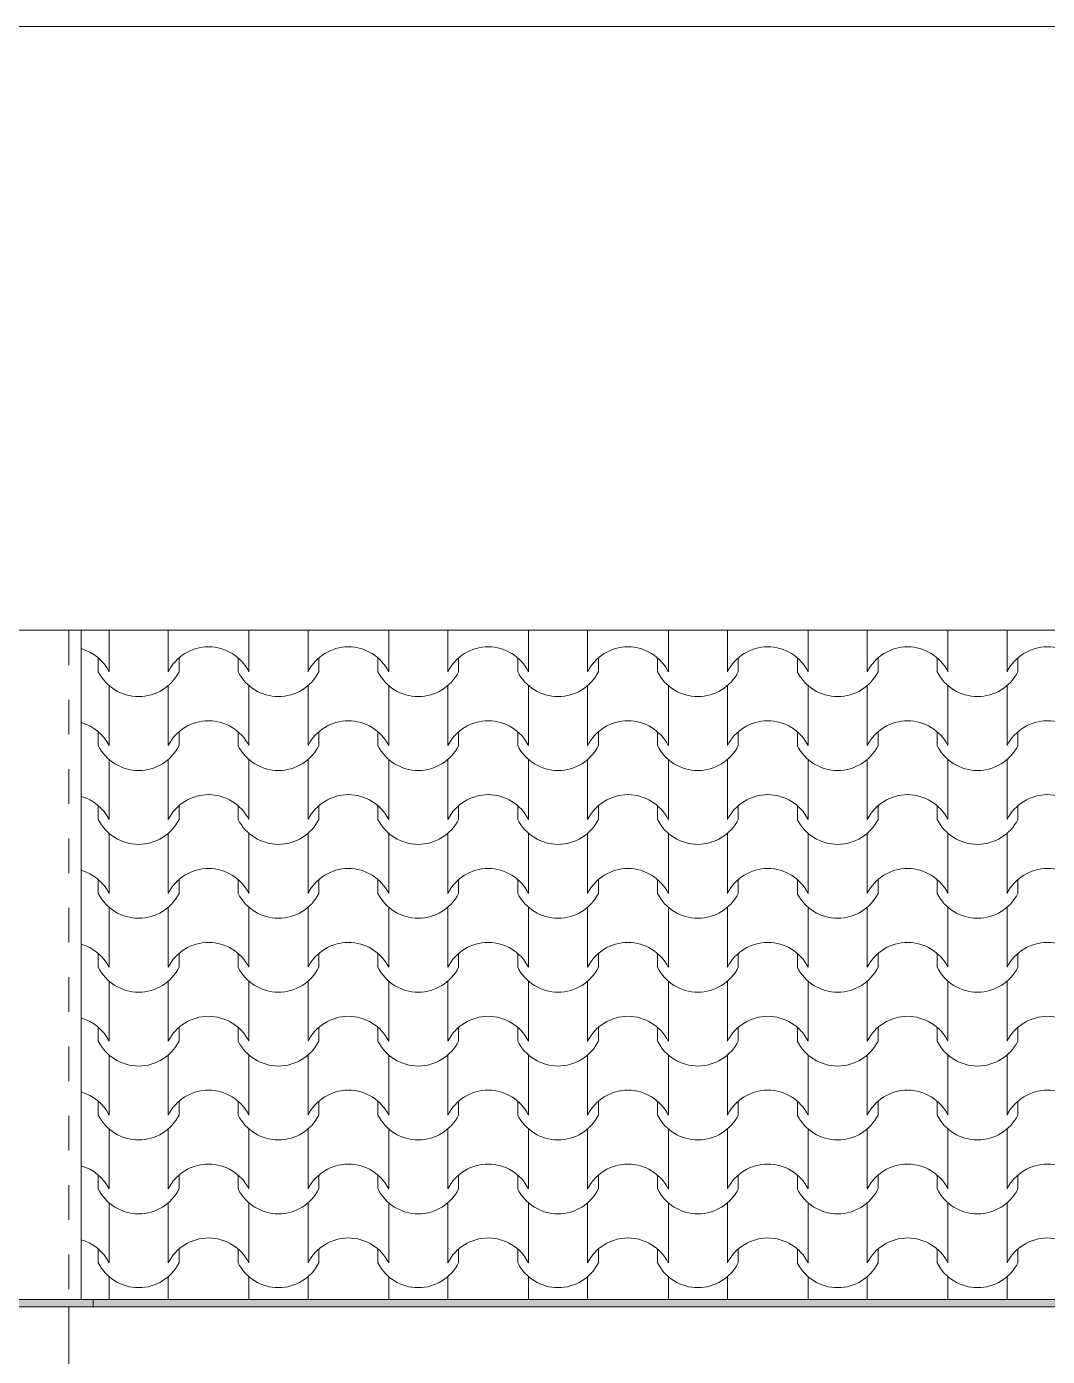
# Model space of a CAD drawing. Header units: feet. Extents: x 2791058 to 2855058, y -67651 to -18651.
# Drawn here: x 2820009 to 2824163, y -24063 to -18651 of the extents above; entities that cross this region are included whole.
import ezdxf

# ---------------------------------------------------------------- set-up
doc = ezdxf.new("R2010")
doc.units = ezdxf.units.FT
doc.header["$MEASUREMENT"] = 0
doc.linetypes.add('Dashed', pattern=[282.222223, 141.111112, -141.111112])
doc.layers.add('Shell - Roof_Pen_No__21', color=7, linetype='Continuous', lineweight=0)
doc.layers.add('Structural - Bearing_Pen_No__1', color=7, linetype='Continuous', lineweight=0)
doc.layers.add('Structural - Bearing_Pen_No__61', color=7, linetype='Continuous', lineweight=0, true_color=0x6a6a6a)
doc.layers.add('Structural - Bearing_Pen_No__62', color=7, linetype='Continuous', lineweight=0, true_color=0xaaaaaa)

# ---------------------------------------------------------------- blocks, each defined once
blk = doc.blocks.new('*X4', base_point=(2247653.8, -76425))
at = {"layer": 'Structural - Bearing_Pen_No__62', "color": 253, "linetype": 'Continuous', "lineweight": 0, "true_color": 0xaaaaaa}
for p, q in [((2820345, -21108), (2820345, -21154.4)), ((2820345, -21154.4), (2820345, -21276.4)), ((2820585.4, -21108), (2820585.4, -21154.4)), ((2820585.4, -21154.4), (2820585.4, -21276.4)), ((2820913.9, -21108), (2820913.9, -21154.4)), ((2820913.9, -21154.4), (2820913.9, -21276.4)), ((2821154.4, -21108), (2821154.4, -21154.4)), ((2821154.4, -21154.4), (2821154.4, -21276.4)), ((2821482.9, -21108), (2821482.9, -21154.4)), ((2821482.9, -21154.4), (2821482.9, -21276.4)), ((2821723.4, -21108), (2821723.4, -21154.4)), ((2821723.4, -21154.4), (2821723.4, -21276.4)), ((2822051.9, -21108), (2822051.9, -21154.4)), ((2822051.9, -21154.4), (2822051.9, -21276.4)), ((2822292.3, -21108), (2822292.3, -21154.4)), ((2822292.3, -21154.4), (2822292.3, -21276.4)), ((2822620.8, -21108), (2822620.8, -21154.4)), ((2822620.8, -21154.4), (2822620.8, -21276.4)), ((2822861.3, -21108), (2822861.3, -21154.4)), ((2822861.3, -21154.4), (2822861.3, -21276.4)), ((2823189.8, -21108), (2823189.8, -21154.4)), ((2823189.8, -21154.4), (2823189.8, -21276.4)), ((2823430.2, -21108), (2823430.2, -21154.4)), ((2823430.2, -21154.4), (2823430.2, -21276.4)), ((2823758.7, -21108), (2823758.7, -21154.4)), ((2823758.7, -21154.4), (2823758.7, -21276.4)), ((2823999.2, -21108), (2823999.2, -21154.4)), ((2823999.2, -21154.4), (2823999.2, -21276.4)), ((2820301, -21220.3), (2820301, -21276.4)), ((2820629.5, -21220.3), (2820629.5, -21276.4)), ((2820869.9, -21220.3), (2820869.9, -21276.4)), ((2821198.4, -21220.3), (2821198.4, -21276.4)), ((2821438.9, -21220.3), (2821438.9, -21276.4)), ((2821767.4, -21220.3), (2821767.4, -21276.4)), ((2822007.8, -21220.3), (2822007.8, -21276.4)), ((2822336.3, -21220.3), (2822336.3, -21276.4)), ((2822576.8, -21220.3), (2822576.8, -21276.4)), ((2822905.3, -21220.3), (2822905.3, -21276.4)), ((2823145.8, -21220.3), (2823145.8, -21276.4)), ((2823474.3, -21220.3), (2823474.3, -21276.4)), ((2823714.7, -21220.3), (2823714.7, -21276.4)), ((2824043.2, -21220.3), (2824043.2, -21276.4)), ((2820345, -21333.2), (2820345, -21455.1)), ((2820585.4, -21333.2), (2820585.4, -21455.1)), ((2820913.9, -21333.2), (2820913.9, -21455.1)), ((2821154.4, -21333.2), (2821154.4, -21455.1)), ((2821482.9, -21333.2), (2821482.9, -21455.1)), ((2821723.4, -21333.2), (2821723.4, -21455.1)), ((2822051.9, -21333.2), (2822051.9, -21455.1)), ((2822292.3, -21333.2), (2822292.3, -21455.1)), ((2822620.8, -21333.2), (2822620.8, -21455.1)), ((2822861.3, -21333.2), (2822861.3, -21455.1)), ((2823189.8, -21333.2), (2823189.8, -21455.1)), ((2823430.2, -21333.2), (2823430.2, -21455.1)), ((2823758.7, -21333.2), (2823758.7, -21455.1)), ((2823999.2, -21333.2), (2823999.2, -21455.1)), ((2820345, -21455.1), (2820345, -21577.1)), ((2820585.4, -21455.1), (2820585.4, -21577.1)), ((2820913.9, -21455.1), (2820913.9, -21577.1)), ((2821154.4, -21455.1), (2821154.4, -21577.1)), ((2821482.9, -21455.1), (2821482.9, -21577.1)), ((2821723.4, -21455.1), (2821723.4, -21577.1)), ((2822051.9, -21455.1), (2822051.9, -21577.1)), ((2822292.3, -21455.1), (2822292.3, -21577.1)), ((2822620.8, -21455.1), (2822620.8, -21577.1)), ((2822861.3, -21455.1), (2822861.3, -21577.1)), ((2823189.8, -21455.1), (2823189.8, -21577.1)), ((2823430.2, -21455.1), (2823430.2, -21577.1)), ((2823758.7, -21455.1), (2823758.7, -21577.1)), ((2823999.2, -21455.1), (2823999.2, -21577.1)), ((2820301, -21521), (2820301, -21577.1)), ((2820629.5, -21521), (2820629.5, -21577.1)), ((2820869.9, -21521), (2820869.9, -21577.1)), ((2821198.4, -21521), (2821198.4, -21577.1)), ((2821438.9, -21521), (2821438.9, -21577.1)), ((2821767.4, -21521), (2821767.4, -21577.1)), ((2822007.8, -21521), (2822007.8, -21577.1)), ((2822336.3, -21521), (2822336.3, -21577.1)), ((2822576.8, -21521), (2822576.8, -21577.1)), ((2822905.3, -21521), (2822905.3, -21577.1)), ((2823145.8, -21521), (2823145.8, -21577.1)), ((2823474.3, -21521), (2823474.3, -21577.1)), ((2823714.7, -21521), (2823714.7, -21577.1)), ((2824043.2, -21521), (2824043.2, -21577.1)), ((2820345, -21633.9), (2820345, -21755.8)), ((2820585.4, -21633.9), (2820585.4, -21755.8)), ((2820913.9, -21633.9), (2820913.9, -21755.8)), ((2821154.4, -21633.9), (2821154.4, -21755.8)), ((2821482.9, -21633.9), (2821482.9, -21755.8)), ((2821723.4, -21633.9), (2821723.4, -21755.8)), ((2822051.9, -21633.9), (2822051.9, -21755.8)), ((2822292.3, -21633.9), (2822292.3, -21755.8)), ((2822620.8, -21633.9), (2822620.8, -21755.8)), ((2822861.3, -21633.9), (2822861.3, -21755.8)), ((2823189.8, -21633.9), (2823189.8, -21755.8)), ((2823430.2, -21633.9), (2823430.2, -21755.8)), ((2823758.7, -21633.9), (2823758.7, -21755.8)), ((2823999.2, -21633.9), (2823999.2, -21755.8)), ((2820345, -21755.8), (2820345, -21877.7)), ((2820585.4, -21755.8), (2820585.4, -21877.7)), ((2820913.9, -21755.8), (2820913.9, -21877.7)), ((2821154.4, -21755.8), (2821154.4, -21877.7)), ((2821482.9, -21755.8), (2821482.9, -21877.7)), ((2821723.4, -21755.8), (2821723.4, -21877.7)), ((2822051.9, -21755.8), (2822051.9, -21877.7)), ((2822292.3, -21755.8), (2822292.3, -21877.7)), ((2822620.8, -21755.8), (2822620.8, -21877.7)), ((2822861.3, -21755.8), (2822861.3, -21877.7)), ((2823189.8, -21755.8), (2823189.8, -21877.7)), ((2823430.2, -21755.8), (2823430.2, -21877.7)), ((2823758.7, -21755.8), (2823758.7, -21877.7)), ((2823999.2, -21755.8), (2823999.2, -21877.7)), ((2820301, -21821.7), (2820301, -21877.7)), ((2820629.5, -21821.7), (2820629.5, -21877.7)), ((2820869.9, -21821.7), (2820869.9, -21877.7)), ((2821198.4, -21821.7), (2821198.4, -21877.7)), ((2821438.9, -21821.7), (2821438.9, -21877.7)), ((2821767.4, -21821.7), (2821767.4, -21877.7)), ((2822007.8, -21821.7), (2822007.8, -21877.7)), ((2822336.3, -21821.7), (2822336.3, -21877.7)), ((2822576.8, -21821.7), (2822576.8, -21877.7)), ((2822905.3, -21821.7), (2822905.3, -21877.7)), ((2823145.8, -21821.7), (2823145.8, -21877.7)), ((2823474.3, -21821.7), (2823474.3, -21877.7)), ((2823714.7, -21821.7), (2823714.7, -21877.7)), ((2824043.2, -21821.7), (2824043.2, -21877.7)), ((2820345, -21934.5), (2820345, -22056.5)), ((2820585.4, -21934.5), (2820585.4, -22056.5)), ((2820913.9, -21934.5), (2820913.9, -22056.5)), ((2821154.4, -21934.5), (2821154.4, -22056.5)), ((2821482.9, -21934.5), (2821482.9, -22056.5)), ((2821723.4, -21934.5), (2821723.4, -22056.5)), ((2822051.9, -21934.5), (2822051.9, -22056.5)), ((2822292.3, -21934.5), (2822292.3, -22056.5)), ((2822620.8, -21934.5), (2822620.8, -22056.5)), ((2822861.3, -21934.5), (2822861.3, -22056.5)), ((2823189.8, -21934.5), (2823189.8, -22056.5)), ((2823430.2, -21934.5), (2823430.2, -22056.5)), ((2823758.7, -21934.5), (2823758.7, -22056.5)), ((2823999.2, -21934.5), (2823999.2, -22056.5)), ((2820345, -22056.5), (2820345, -22178.4)), ((2820585.4, -22056.5), (2820585.4, -22178.4)), ((2820913.9, -22056.5), (2820913.9, -22178.4)), ((2821154.4, -22056.5), (2821154.4, -22178.4)), ((2821482.9, -22056.5), (2821482.9, -22178.4)), ((2821723.4, -22056.5), (2821723.4, -22178.4)), ((2822051.9, -22056.5), (2822051.9, -22178.4)), ((2822292.3, -22056.5), (2822292.3, -22178.4)), ((2822620.8, -22056.5), (2822620.8, -22178.4)), ((2822861.3, -22056.5), (2822861.3, -22178.4)), ((2823189.8, -22056.5), (2823189.8, -22178.4)), ((2823430.2, -22056.5), (2823430.2, -22178.4)), ((2823758.7, -22056.5), (2823758.7, -22178.4)), ((2823999.2, -22056.5), (2823999.2, -22178.4)), ((2820301, -22122.3), (2820301, -22178.4)), ((2820629.5, -22122.3), (2820629.5, -22178.4)), ((2820869.9, -22122.3), (2820869.9, -22178.4)), ((2821198.4, -22122.3), (2821198.4, -22178.4)), ((2821438.9, -22122.3), (2821438.9, -22178.4)), ((2821767.4, -22122.3), (2821767.4, -22178.4)), ((2822007.8, -22122.3), (2822007.8, -22178.4)), ((2822336.3, -22122.3), (2822336.3, -22178.4)), ((2822576.8, -22122.3), (2822576.8, -22178.4)), ((2822905.3, -22122.3), (2822905.3, -22178.4)), ((2823145.8, -22122.3), (2823145.8, -22178.4)), ((2823474.3, -22122.3), (2823474.3, -22178.4)), ((2823714.7, -22122.3), (2823714.7, -22178.4)), ((2824043.2, -22122.3), (2824043.2, -22178.4)), ((2820345, -22235.2), (2820345, -22357.1)), ((2820585.4, -22235.2), (2820585.4, -22357.1)), ((2820913.9, -22235.2), (2820913.9, -22357.1)), ((2821154.4, -22235.2), (2821154.4, -22357.1)), ((2821482.9, -22235.2), (2821482.9, -22357.1)), ((2821723.4, -22235.2), (2821723.4, -22357.1)), ((2822051.9, -22235.2), (2822051.9, -22357.1)), ((2822292.3, -22235.2), (2822292.3, -22357.1)), ((2822620.8, -22235.2), (2822620.8, -22357.1)), ((2822861.3, -22235.2), (2822861.3, -22357.1)), ((2823189.8, -22235.2), (2823189.8, -22357.1)), ((2823430.2, -22235.2), (2823430.2, -22357.1)), ((2823758.7, -22235.2), (2823758.7, -22357.1)), ((2823999.2, -22235.2), (2823999.2, -22357.1)), ((2820345, -22357.1), (2820345, -22479.1)), ((2820585.4, -22357.1), (2820585.4, -22479.1)), ((2820913.9, -22357.1), (2820913.9, -22479.1)), ((2821154.4, -22357.1), (2821154.4, -22479.1)), ((2821482.9, -22357.1), (2821482.9, -22479.1)), ((2821723.4, -22357.1), (2821723.4, -22479.1)), ((2822051.9, -22357.1), (2822051.9, -22479.1)), ((2822292.3, -22357.1), (2822292.3, -22479.1)), ((2822620.8, -22357.1), (2822620.8, -22479.1)), ((2822861.3, -22357.1), (2822861.3, -22479.1)), ((2823189.8, -22357.1), (2823189.8, -22479.1)), ((2823430.2, -22357.1), (2823430.2, -22479.1)), ((2823758.7, -22357.1), (2823758.7, -22479.1)), ((2823999.2, -22357.1), (2823999.2, -22479.1)), ((2820301, -22423), (2820301, -22479.1)), ((2820629.5, -22423), (2820629.5, -22479.1)), ((2820869.9, -22423), (2820869.9, -22479.1)), ((2821198.4, -22423), (2821198.4, -22479.1)), ((2821438.9, -22423), (2821438.9, -22479.1)), ((2821767.4, -22423), (2821767.4, -22479.1)), ((2822007.8, -22423), (2822007.8, -22479.1)), ((2822336.3, -22423), (2822336.3, -22479.1)), ((2822576.8, -22423), (2822576.8, -22479.1)), ((2822905.3, -22423), (2822905.3, -22479.1)), ((2823145.8, -22423), (2823145.8, -22479.1)), ((2823474.3, -22423), (2823474.3, -22479.1)), ((2823714.7, -22423), (2823714.7, -22479.1)), ((2824043.2, -22423), (2824043.2, -22479.1)), ((2820345, -22535.9), (2820345, -22657.8)), ((2820585.4, -22535.9), (2820585.4, -22657.8)), ((2820913.9, -22535.9), (2820913.9, -22657.8)), ((2821154.4, -22535.9), (2821154.4, -22657.8)), ((2821482.9, -22535.9), (2821482.9, -22657.8)), ((2821723.4, -22535.9), (2821723.4, -22657.8)), ((2822051.9, -22535.9), (2822051.9, -22657.8)), ((2822292.3, -22535.9), (2822292.3, -22657.8)), ((2822620.8, -22535.9), (2822620.8, -22657.8)), ((2822861.3, -22535.9), (2822861.3, -22657.8)), ((2823189.8, -22535.9), (2823189.8, -22657.8)), ((2823430.2, -22535.9), (2823430.2, -22657.8)), ((2823758.7, -22535.9), (2823758.7, -22657.8)), ((2823999.2, -22535.9), (2823999.2, -22657.8)), ((2820345, -22657.8), (2820345, -22779.7)), ((2820585.4, -22657.8), (2820585.4, -22779.7)), ((2820913.9, -22657.8), (2820913.9, -22779.7)), ((2821154.4, -22657.8), (2821154.4, -22779.7)), ((2821482.9, -22657.8), (2821482.9, -22779.7)), ((2821723.4, -22657.8), (2821723.4, -22779.7)), ((2822051.9, -22657.8), (2822051.9, -22779.7)), ((2822292.3, -22657.8), (2822292.3, -22779.7)), ((2822620.8, -22657.8), (2822620.8, -22779.7)), ((2822861.3, -22657.8), (2822861.3, -22779.7)), ((2823189.8, -22657.8), (2823189.8, -22779.7)), ((2823430.2, -22657.8), (2823430.2, -22779.7)), ((2823758.7, -22657.8), (2823758.7, -22779.7)), ((2823999.2, -22657.8), (2823999.2, -22779.7)), ((2820301, -22723.7), (2820301, -22779.7)), ((2820629.5, -22723.7), (2820629.5, -22779.7)), ((2820869.9, -22723.7), (2820869.9, -22779.7)), ((2821198.4, -22723.7), (2821198.4, -22779.7)), ((2821438.9, -22723.7), (2821438.9, -22779.7)), ((2821767.4, -22723.7), (2821767.4, -22779.7)), ((2822007.8, -22723.7), (2822007.8, -22779.7)), ((2822336.3, -22723.7), (2822336.3, -22779.7)), ((2822576.8, -22723.7), (2822576.8, -22779.7)), ((2822905.3, -22723.7), (2822905.3, -22779.7)), ((2823145.8, -22723.7), (2823145.8, -22779.7)), ((2823474.3, -22723.7), (2823474.3, -22779.7)), ((2823714.7, -22723.7), (2823714.7, -22779.7)), ((2824043.2, -22723.7), (2824043.2, -22779.7)), ((2820345, -22836.5), (2820345, -22958.5)), ((2820585.4, -22836.5), (2820585.4, -22958.5)), ((2820913.9, -22836.5), (2820913.9, -22958.5)), ((2821154.4, -22836.5), (2821154.4, -22958.5)), ((2821482.9, -22836.5), (2821482.9, -22958.5)), ((2821723.4, -22836.5), (2821723.4, -22958.5)), ((2822051.9, -22836.5), (2822051.9, -22958.5)), ((2822292.3, -22836.5), (2822292.3, -22958.5)), ((2822620.8, -22836.5), (2822620.8, -22958.5)), ((2822861.3, -22836.5), (2822861.3, -22958.5)), ((2823189.8, -22836.5), (2823189.8, -22958.5)), ((2823430.2, -22836.5), (2823430.2, -22958.5)), ((2823758.7, -22836.5), (2823758.7, -22958.5)), ((2823999.2, -22836.5), (2823999.2, -22958.5)), ((2820345, -22958.5), (2820345, -23080.4)), ((2820585.4, -22958.5), (2820585.4, -23080.4)), ((2820913.9, -22958.5), (2820913.9, -23080.4)), ((2821154.4, -22958.5), (2821154.4, -23080.4)), ((2821482.9, -22958.5), (2821482.9, -23080.4)), ((2821723.4, -22958.5), (2821723.4, -23080.4)), ((2822051.9, -22958.5), (2822051.9, -23080.4)), ((2822292.3, -22958.5), (2822292.3, -23080.4)), ((2822620.8, -22958.5), (2822620.8, -23080.4)), ((2822861.3, -22958.5), (2822861.3, -23080.4)), ((2823189.8, -22958.5), (2823189.8, -23080.4)), ((2823430.2, -22958.5), (2823430.2, -23080.4)), ((2823758.7, -22958.5), (2823758.7, -23080.4)), ((2823999.2, -22958.5), (2823999.2, -23080.4)), ((2820301, -23024.4), (2820301, -23080.4)), ((2820629.5, -23024.4), (2820629.5, -23080.4)), ((2820869.9, -23024.4), (2820869.9, -23080.4)), ((2821198.4, -23024.4), (2821198.4, -23080.4)), ((2821438.9, -23024.4), (2821438.9, -23080.4)), ((2821767.4, -23024.4), (2821767.4, -23080.4)), ((2822007.8, -23024.4), (2822007.8, -23080.4)), ((2822336.3, -23024.4), (2822336.3, -23080.4)), ((2822576.8, -23024.4), (2822576.8, -23080.4)), ((2822905.3, -23024.4), (2822905.3, -23080.4)), ((2823145.8, -23024.4), (2823145.8, -23080.4)), ((2823474.3, -23024.4), (2823474.3, -23080.4)), ((2823714.7, -23024.4), (2823714.7, -23080.4)), ((2824043.2, -23024.4), (2824043.2, -23080.4)), ((2820345, -23137.2), (2820345, -23259.2)), ((2820585.4, -23137.2), (2820585.4, -23259.2)), ((2820913.9, -23137.2), (2820913.9, -23259.2)), ((2821154.4, -23137.2), (2821154.4, -23259.2)), ((2821482.9, -23137.2), (2821482.9, -23259.2)), ((2821723.4, -23137.2), (2821723.4, -23259.2)), ((2822051.9, -23137.2), (2822051.9, -23259.2)), ((2822292.3, -23137.2), (2822292.3, -23259.2)), ((2822620.8, -23137.2), (2822620.8, -23259.2)), ((2822861.3, -23137.2), (2822861.3, -23259.2)), ((2823189.8, -23137.2), (2823189.8, -23259.2)), ((2823430.2, -23137.2), (2823430.2, -23259.2)), ((2823758.7, -23137.2), (2823758.7, -23259.2)), ((2823999.2, -23137.2), (2823999.2, -23259.2)), ((2820345, -23259.2), (2820345, -23381.1)), ((2820585.4, -23259.2), (2820585.4, -23381.1)), ((2820913.9, -23259.2), (2820913.9, -23381.1)), ((2821154.4, -23259.2), (2821154.4, -23381.1)), ((2821482.9, -23259.2), (2821482.9, -23381.1)), ((2821723.4, -23259.2), (2821723.4, -23381.1)), ((2822051.9, -23259.2), (2822051.9, -23381.1)), ((2822292.3, -23259.2), (2822292.3, -23381.1)), ((2822620.8, -23259.2), (2822620.8, -23381.1)), ((2822861.3, -23259.2), (2822861.3, -23381.1)), ((2823189.8, -23259.2), (2823189.8, -23381.1)), ((2823430.2, -23259.2), (2823430.2, -23381.1)), ((2823758.7, -23259.2), (2823758.7, -23381.1)), ((2823999.2, -23259.2), (2823999.2, -23381.1)), ((2820301, -23325), (2820301, -23381.1)), ((2820629.5, -23325), (2820629.5, -23381.1)), ((2820869.9, -23325), (2820869.9, -23381.1)), ((2821198.4, -23325), (2821198.4, -23381.1)), ((2821438.9, -23325), (2821438.9, -23381.1)), ((2821767.4, -23325), (2821767.4, -23381.1)), ((2822007.8, -23325), (2822007.8, -23381.1)), ((2822336.3, -23325), (2822336.3, -23381.1)), ((2822576.8, -23325), (2822576.8, -23381.1)), ((2822905.3, -23325), (2822905.3, -23381.1)), ((2823145.8, -23325), (2823145.8, -23381.1)), ((2823474.3, -23325), (2823474.3, -23381.1)), ((2823714.7, -23325), (2823714.7, -23381.1)), ((2824043.2, -23325), (2824043.2, -23381.1)), ((2820345, -23437.9), (2820345, -23559.8)), ((2820585.4, -23437.9), (2820585.4, -23559.8)), ((2820913.9, -23437.9), (2820913.9, -23559.8)), ((2821154.4, -23437.9), (2821154.4, -23559.8)), ((2821482.9, -23437.9), (2821482.9, -23559.8)), ((2821723.4, -23437.9), (2821723.4, -23559.8)), ((2822051.9, -23437.9), (2822051.9, -23559.8)), ((2822292.3, -23437.9), (2822292.3, -23559.8)), ((2822620.8, -23437.9), (2822620.8, -23559.8)), ((2822861.3, -23437.9), (2822861.3, -23559.8)), ((2823189.8, -23437.9), (2823189.8, -23559.8)), ((2823430.2, -23437.9), (2823430.2, -23559.8)), ((2823758.7, -23437.9), (2823758.7, -23559.8)), ((2823999.2, -23437.9), (2823999.2, -23559.8)), ((2820345, -23559.8), (2820345, -23681.8)), ((2820585.4, -23559.8), (2820585.4, -23681.8)), ((2820913.9, -23559.8), (2820913.9, -23681.8)), ((2821154.4, -23559.8), (2821154.4, -23681.8)), ((2821482.9, -23559.8), (2821482.9, -23681.8)), ((2821723.4, -23559.8), (2821723.4, -23681.8)), ((2822051.9, -23559.8), (2822051.9, -23681.8)), ((2822292.3, -23559.8), (2822292.3, -23681.8)), ((2822620.8, -23559.8), (2822620.8, -23681.8)), ((2822861.3, -23559.8), (2822861.3, -23681.8)), ((2823189.8, -23559.8), (2823189.8, -23681.8)), ((2823430.2, -23559.8), (2823430.2, -23681.8)), ((2823758.7, -23559.8), (2823758.7, -23681.8)), ((2823999.2, -23559.8), (2823999.2, -23681.8)), ((2820301, -23625.7), (2820301, -23681.8)), ((2820629.5, -23625.7), (2820629.5, -23681.8)), ((2820869.9, -23625.7), (2820869.9, -23681.8)), ((2821198.4, -23625.7), (2821198.4, -23681.8)), ((2821438.9, -23625.7), (2821438.9, -23681.8)), ((2821767.4, -23625.7), (2821767.4, -23681.8)), ((2822007.8, -23625.7), (2822007.8, -23681.8)), ((2822336.3, -23625.7), (2822336.3, -23681.8)), ((2822576.8, -23625.7), (2822576.8, -23681.8)), ((2822905.3, -23625.7), (2822905.3, -23681.8)), ((2823145.8, -23625.7), (2823145.8, -23681.8)), ((2823474.3, -23625.7), (2823474.3, -23681.8)), ((2823714.7, -23625.7), (2823714.7, -23681.8)), ((2824043.2, -23625.7), (2824043.2, -23681.8)), ((2820345, -23738.6), (2820345, -23830.5)), ((2820585.4, -23738.6), (2820585.4, -23830.5)), ((2820913.9, -23738.6), (2820913.9, -23830.5)), ((2821154.4, -23738.6), (2821154.4, -23830.5)), ((2821482.9, -23738.6), (2821482.9, -23830.5)), ((2821723.4, -23738.6), (2821723.4, -23830.5)), ((2822051.9, -23738.6), (2822051.9, -23830.5)), ((2822292.3, -23738.6), (2822292.3, -23830.5)), ((2822620.8, -23738.6), (2822620.8, -23830.5)), ((2822861.3, -23738.6), (2822861.3, -23830.5)), ((2823189.8, -23738.6), (2823189.8, -23830.5)), ((2823430.2, -23738.6), (2823430.2, -23830.5)), ((2823758.7, -23738.6), (2823758.7, -23830.5)), ((2823999.2, -23738.6), (2823999.2, -23830.5))]:
    blk.add_line(p, q, dxfattribs=at)
for centre, radius, start, end in [((2820180.2, -21360.3), 184.9, 26.9885, 74.1368), ((2820750.2, -21360.3), 184.9, 90.1705, 153.0115), ((2820749.1, -21360.3), 184.9, 26.9885, 89.8295), ((2821319.2, -21360.3), 184.9, 90.1705, 153.0115), ((2821318.1, -21360.3), 184.9, 26.9885, 89.8295), ((2821888.2, -21360.3), 184.9, 90.1705, 153.0115), ((2821887.1, -21360.3), 184.9, 26.9885, 89.8295), ((2822457.1, -21360.3), 184.9, 90.1705, 153.0115), ((2822456, -21360.3), 184.9, 26.9885, 89.8295), ((2823026.1, -21360.3), 184.9, 90.1705, 153.0115), ((2823025, -21360.3), 184.9, 26.9885, 89.8295), ((2823595, -21360.3), 184.9, 90.1705, 153.0115), ((2823593.9, -21360.3), 184.9, 26.9885, 89.8295), ((2824164, -21360.3), 184.9, 90.1705, 153.0115), ((2824162.9, -21360.3), 184.9, 26.9885, 89.8295), ((2820465.2, -21193.8), 183.9, 206.7044, 333.2956), ((2821034.2, -21193.8), 183.9, 206.7044, 333.2956), ((2821603.1, -21193.8), 183.9, 206.7044, 333.2956), ((2822172.1, -21193.8), 183.9, 206.7044, 333.2956), ((2822741, -21193.8), 183.9, 206.7044, 333.2956), ((2823310, -21193.8), 183.9, 206.7044, 333.2956), ((2823879, -21193.8), 183.9, 206.7044, 333.2956), ((2820180.2, -21661), 184.9, 26.9885, 74.1368), ((2820750.2, -21661), 184.9, 90.1705, 153.0115), ((2820749.1, -21661), 184.9, 26.9885, 89.8295), ((2821319.2, -21661), 184.9, 90.1705, 153.0115), ((2821318.1, -21661), 184.9, 26.9885, 89.8295), ((2821888.2, -21661), 184.9, 90.1705, 153.0115), ((2821887.1, -21661), 184.9, 26.9885, 89.8295), ((2822457.1, -21661), 184.9, 90.1705, 153.0115), ((2822456, -21661), 184.9, 26.9885, 89.8295), ((2823026.1, -21661), 184.9, 90.1705, 153.0115), ((2823025, -21661), 184.9, 26.9885, 89.8295), ((2823595, -21661), 184.9, 90.1705, 153.0115), ((2823593.9, -21661), 184.9, 26.9885, 89.8295), ((2824164, -21661), 184.9, 90.1705, 153.0115), ((2824162.9, -21661), 184.9, 26.9885, 89.8295), ((2820465.2, -21494.4), 183.9, 206.7044, 333.2956), ((2821034.2, -21494.4), 183.9, 206.7044, 333.2956), ((2821603.1, -21494.4), 183.9, 206.7044, 333.2956), ((2822172.1, -21494.4), 183.9, 206.7044, 333.2956), ((2822741, -21494.4), 183.9, 206.7044, 333.2956), ((2823310, -21494.4), 183.9, 206.7044, 333.2956), ((2823879, -21494.4), 183.9, 206.7044, 333.2956), ((2820180.2, -21961.7), 184.9, 26.9885, 74.1368), ((2820750.2, -21961.7), 184.9, 90.1705, 153.0115), ((2820749.1, -21961.7), 184.9, 26.9885, 89.8295), ((2821319.2, -21961.7), 184.9, 90.1705, 153.0115), ((2821318.1, -21961.7), 184.9, 26.9885, 89.8295), ((2821888.2, -21961.7), 184.9, 90.1705, 153.0115), ((2821887.1, -21961.7), 184.9, 26.9885, 89.8295), ((2822457.1, -21961.7), 184.9, 90.1705, 153.0115), ((2822456, -21961.7), 184.9, 26.9885, 89.8295), ((2823026.1, -21961.7), 184.9, 90.1705, 153.0115), ((2823025, -21961.7), 184.9, 26.9885, 89.8295), ((2823595, -21961.7), 184.9, 90.1705, 153.0115), ((2823593.9, -21961.7), 184.9, 26.9885, 89.8295), ((2824164, -21961.7), 184.9, 90.1705, 153.0115), ((2824162.9, -21961.7), 184.9, 26.9885, 89.8295), ((2820465.2, -21795.1), 183.9, 206.7044, 333.2956), ((2821034.2, -21795.1), 183.9, 206.7044, 333.2956), ((2821603.1, -21795.1), 183.9, 206.7044, 333.2956), ((2822172.1, -21795.1), 183.9, 206.7044, 333.2956), ((2822741, -21795.1), 183.9, 206.7044, 333.2956), ((2823310, -21795.1), 183.9, 206.7044, 333.2956), ((2823879, -21795.1), 183.9, 206.7044, 333.2956), ((2820750.2, -22262.3), 184.9, 90.1705, 153.0115), ((2820749.1, -22262.3), 184.9, 26.9885, 89.8295), ((2821319.2, -22262.3), 184.9, 90.1705, 153.0115), ((2821318.1, -22262.3), 184.9, 26.9885, 89.8295), ((2821888.2, -22262.3), 184.9, 90.1705, 153.0115), ((2821887.1, -22262.3), 184.9, 26.9885, 89.8295), ((2822457.1, -22262.3), 184.9, 90.1705, 153.0115), ((2822456, -22262.3), 184.9, 26.9885, 89.8295), ((2823026.1, -22262.3), 184.9, 90.1705, 153.0115), ((2823025, -22262.3), 184.9, 26.9885, 89.8295), ((2823595, -22262.3), 184.9, 90.1705, 153.0115), ((2823593.9, -22262.3), 184.9, 26.9885, 89.8295), ((2824164, -22262.3), 184.9, 90.1705, 153.0115), ((2824162.9, -22262.3), 184.9, 26.9885, 89.8295), ((2820180.2, -22262.3), 184.9, 26.9885, 74.1368), ((2820465.2, -22095.8), 183.9, 206.7044, 333.2956), ((2821034.2, -22095.8), 183.9, 206.7044, 333.2956), ((2821603.1, -22095.8), 183.9, 206.7044, 333.2956), ((2822172.1, -22095.8), 183.9, 206.7044, 333.2956), ((2822741, -22095.8), 183.9, 206.7044, 333.2956), ((2823310, -22095.8), 183.9, 206.7044, 333.2956), ((2823879, -22095.8), 183.9, 206.7044, 333.2956), ((2820180.2, -22563), 184.9, 26.9885, 74.1368), ((2820750.2, -22563), 184.9, 90.1705, 153.0115), ((2820749.1, -22563), 184.9, 26.9885, 89.8295), ((2821319.2, -22563), 184.9, 90.1705, 153.0115), ((2821318.1, -22563), 184.9, 26.9885, 89.8295), ((2821888.2, -22563), 184.9, 90.1705, 153.0115), ((2821887.1, -22563), 184.9, 26.9885, 89.8295), ((2822457.1, -22563), 184.9, 90.1705, 153.0115), ((2822456, -22563), 184.9, 26.9885, 89.8295), ((2823026.1, -22563), 184.9, 90.1705, 153.0115), ((2823025, -22563), 184.9, 26.9885, 89.8295), ((2823595, -22563), 184.9, 90.1705, 153.0115), ((2823593.9, -22563), 184.9, 26.9885, 89.8295), ((2824164, -22563), 184.9, 90.1705, 153.0115), ((2824162.9, -22563), 184.9, 26.9885, 89.8295), ((2820465.2, -22396.5), 183.9, 206.7044, 333.2956), ((2821034.2, -22396.5), 183.9, 206.7044, 333.2956), ((2821603.1, -22396.5), 183.9, 206.7044, 333.2956), ((2822172.1, -22396.5), 183.9, 206.7044, 333.2956), ((2822741, -22396.5), 183.9, 206.7044, 333.2956), ((2823310, -22396.5), 183.9, 206.7044, 333.2956), ((2823879, -22396.5), 183.9, 206.7044, 333.2956), ((2820180.2, -22863.7), 184.9, 26.9885, 74.1368), ((2820750.2, -22863.7), 184.9, 90.1705, 153.0115), ((2820749.1, -22863.7), 184.9, 26.9885, 89.8295), ((2821319.2, -22863.7), 184.9, 90.1705, 153.0115), ((2821318.1, -22863.7), 184.9, 26.9885, 89.8295), ((2821888.2, -22863.7), 184.9, 90.1705, 153.0115), ((2821887.1, -22863.7), 184.9, 26.9885, 89.8295), ((2822457.1, -22863.7), 184.9, 90.1705, 153.0115), ((2822456, -22863.7), 184.9, 26.9885, 89.8295), ((2823026.1, -22863.7), 184.9, 90.1705, 153.0115), ((2823025, -22863.7), 184.9, 26.9885, 89.8295), ((2823595, -22863.7), 184.9, 90.1705, 153.0115), ((2823593.9, -22863.7), 184.9, 26.9885, 89.8295), ((2824164, -22863.7), 184.9, 90.1705, 153.0115), ((2824162.9, -22863.7), 184.9, 26.9885, 89.8295), ((2820465.2, -22697.1), 183.9, 206.7044, 333.2956), ((2821034.2, -22697.1), 183.9, 206.7044, 333.2956), ((2821603.1, -22697.1), 183.9, 206.7044, 333.2956), ((2822172.1, -22697.1), 183.9, 206.7044, 333.2956), ((2822741, -22697.1), 183.9, 206.7044, 333.2956), ((2823310, -22697.1), 183.9, 206.7044, 333.2956), ((2823879, -22697.1), 183.9, 206.7044, 333.2956), ((2820180.2, -23164.3), 184.9, 26.9885, 74.1368), ((2820750.2, -23164.3), 184.9, 90.1705, 153.0115), ((2820749.1, -23164.3), 184.9, 26.9885, 89.8295), ((2821319.2, -23164.3), 184.9, 90.1705, 153.0115), ((2821318.1, -23164.3), 184.9, 26.9885, 89.8295), ((2821888.2, -23164.3), 184.9, 90.1705, 153.0115), ((2821887.1, -23164.3), 184.9, 26.9885, 89.8295), ((2822457.1, -23164.3), 184.9, 90.1705, 153.0115), ((2822456, -23164.3), 184.9, 26.9885, 89.8295), ((2823026.1, -23164.3), 184.9, 90.1705, 153.0115), ((2823025, -23164.3), 184.9, 26.9885, 89.8295), ((2823595, -23164.3), 184.9, 90.1705, 153.0115), ((2823593.9, -23164.3), 184.9, 26.9885, 89.8295), ((2824164, -23164.3), 184.9, 90.1705, 153.0115), ((2824162.9, -23164.3), 184.9, 26.9885, 89.8295), ((2820465.2, -22997.8), 183.9, 206.7044, 333.2956), ((2821034.2, -22997.8), 183.9, 206.7044, 333.2956), ((2821603.1, -22997.8), 183.9, 206.7044, 333.2956), ((2822172.1, -22997.8), 183.9, 206.7044, 333.2956), ((2822741, -22997.8), 183.9, 206.7044, 333.2956), ((2823310, -22997.8), 183.9, 206.7044, 333.2956), ((2823879, -22997.8), 183.9, 206.7044, 333.2956), ((2820180.2, -23465), 184.9, 26.9885, 74.1368), ((2820750.2, -23465), 184.9, 90.1705, 153.0115), ((2820749.1, -23465), 184.9, 26.9885, 89.8295), ((2821319.2, -23465), 184.9, 90.1705, 153.0115), ((2821318.1, -23465), 184.9, 26.9885, 89.8295), ((2821888.2, -23465), 184.9, 90.1705, 153.0115), ((2821887.1, -23465), 184.9, 26.9885, 89.8295), ((2822457.1, -23465), 184.9, 90.1705, 153.0115), ((2822456, -23465), 184.9, 26.9885, 89.8295), ((2823026.1, -23465), 184.9, 90.1705, 153.0115), ((2823025, -23465), 184.9, 26.9885, 89.8295), ((2823595, -23465), 184.9, 90.1705, 153.0115), ((2823593.9, -23465), 184.9, 26.9885, 89.8295), ((2824164, -23465), 184.9, 90.1705, 153.0115), ((2824162.9, -23465), 184.9, 26.9885, 89.8295), ((2820465.2, -23298.5), 183.9, 206.7044, 333.2956), ((2821034.2, -23298.5), 183.9, 206.7044, 333.2956), ((2821603.1, -23298.5), 183.9, 206.7044, 333.2956), ((2822172.1, -23298.5), 183.9, 206.7044, 333.2956), ((2822741, -23298.5), 183.9, 206.7044, 333.2956), ((2823310, -23298.5), 183.9, 206.7044, 333.2956), ((2823879, -23298.5), 183.9, 206.7044, 333.2956), ((2820180.2, -23765.7), 184.9, 26.9885, 74.1368), ((2820750.2, -23765.7), 184.9, 90.1705, 153.0115), ((2820749.1, -23765.7), 184.9, 26.9885, 89.8295), ((2821319.2, -23765.7), 184.9, 90.1705, 153.0115), ((2821318.1, -23765.7), 184.9, 26.9885, 89.8295), ((2821888.2, -23765.7), 184.9, 90.1705, 153.0115), ((2821887.1, -23765.7), 184.9, 26.9885, 89.8295), ((2822457.1, -23765.7), 184.9, 90.1705, 153.0115), ((2822456, -23765.7), 184.9, 26.9885, 89.8295), ((2823026.1, -23765.7), 184.9, 90.1705, 153.0115), ((2823025, -23765.7), 184.9, 26.9885, 89.8295), ((2823595, -23765.7), 184.9, 90.1705, 153.0115), ((2823593.9, -23765.7), 184.9, 26.9885, 89.8295), ((2824164, -23765.7), 184.9, 90.1705, 153.0115), ((2824162.9, -23765.7), 184.9, 26.9885, 89.8295), ((2820465.2, -23599.1), 183.9, 206.7044, 333.2956), ((2821034.2, -23599.1), 183.9, 206.7044, 333.2956), ((2821603.1, -23599.1), 183.9, 206.7044, 333.2956), ((2822172.1, -23599.1), 183.9, 206.7044, 333.2956), ((2822741, -23599.1), 183.9, 206.7044, 333.2956), ((2823310, -23599.1), 183.9, 206.7044, 333.2956), ((2823879, -23599.1), 183.9, 206.7044, 333.2956)]:
    blk.add_arc(centre, radius, start, end, dxfattribs=at)
blk = doc.blocks.new('Fill_2', base_point=(2247653.8, -74225))
at = {"layer": 'Structural - Bearing_Pen_No__1', "color": 7, "linetype": 'Continuous', "lineweight": 0}
for p, q in [((2825435.3, -21108), (2820230.7, -21108)), ((2820230.7, -21108), (2820230.7, -23830.5)), ((2820230.7, -23830.5), (2820280.7, -23830.5)), ((2820280.7, -23830.5), (2835530.7, -23830.5))]:
    blk.add_line(p, q, dxfattribs=at)
at = {"layer": 'Structural - Bearing_Pen_No__62', "color": 253, "linetype": 'Continuous', "lineweight": 0, "true_color": 0xaaaaaa}
blk.add_blockref('*X4', (2247653.8, -76425), dxfattribs=at)

msp = doc.modelspace()

# ---------------------------------------------------------------- hatches: boundary and pattern name
at = {"layer": 'Structural - Bearing_Pen_No__61', "linetype": 'Continuous', "lineweight": 0, "true_color": 0x6a6a6a}
for points in [[(2820280.729, -23860.496), (2820280.729, -23830.496), (2820230.729, -23830.496), (2803730.729, -23830.496), (2803730.729, -23860.496), (2820180.729, -23860.496)], [(2835830.729, -23860.496), (2835830.729, -23830.496), (2835530.729, -23830.496), (2820280.729, -23830.496), (2820280.729, -23860.496)]]:
    msp.add_hatch(color=251, dxfattribs=at).paths.add_polyline_path(points)

# ---------------------------------------------------------------- linework, layer by layer
at = {"layer": 'Shell - Roof_Pen_No__21', "color": 7, "linetype": 'Continuous', "lineweight": 0}
for p, q in [((2791057.579, -18651.285), (2855057.579, -18651.285)), ((2835780.729, -21108.04), (2803780.729, -21108.04)), ((2820230.729, -21108.04), (2820230.729, -23830.496)), ((2803730.729, -23830.496), (2820230.729, -23830.496)), ((2803730.729, -23860.496), (2820180.729, -23860.496)), ((2803780.729, -23860.496), (2820180.729, -23860.496)), ((2820180.729, -24360.496), (2820180.729, -23860.496)), ((2820180.729, -23860.496), (2835830.729, -23860.496)), ((2820230.729, -23830.496), (2820280.729, -23830.496)), ((2820280.729, -23830.496), (2820280.729, -23860.496))]:
    msp.add_line(p, q, dxfattribs=at)
at = {"layer": 'Shell - Roof_Pen_No__21', "color": 7, "linetype": 'Dashed', "lineweight": 0}
msp.add_line((2820180.729, -21108.04), (2820180.729, -23830.496), dxfattribs=at)
at = {"layer": 'Structural - Bearing_Pen_No__61', "color": 251, "linetype": 'Continuous', "lineweight": 0, "true_color": 0x6a6a6a, "flags": 128}
for points in [[(2820280.729, -23860.496), (2820280.729, -23830.496), (2820230.729, -23830.496), (2803730.729, -23830.496), (2803730.729, -23860.496), (2820180.729, -23860.496)], [(2835830.729, -23860.496), (2835830.729, -23830.496), (2835530.729, -23830.496), (2820280.729, -23830.496), (2820280.729, -23860.496)]]:
    msp.add_lwpolyline(points, close=True, dxfattribs=at)

# ---------------------------------------------------------------- block references
at = {"layer": 'Structural - Bearing_Pen_No__62', "color": 253, "linetype": 'Continuous', "lineweight": 0, "true_color": 0xaaaaaa}
msp.add_blockref('Fill_2', (2247653.822, -74224.967), dxfattribs=at)

doc.saveas('drawing.dxf')
